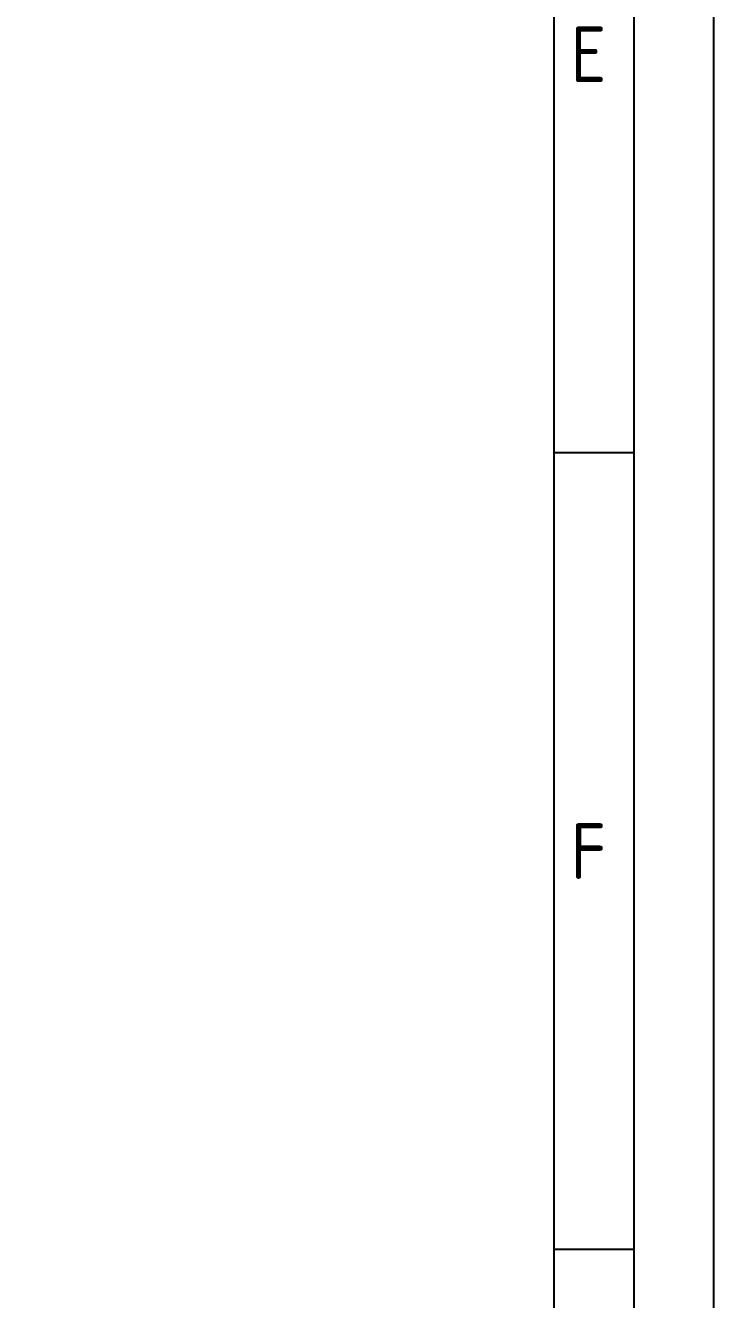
# Model space of a CAD drawing. Header units: millimetres. Extents: x 0 to 594, y 0 to 420.
# Drawn here: x 550.8 to 594, y 106.8 to 186.8 of the extents above; entities that cross this region are included whole.
import ezdxf

# ---------------------------------------------------------------- set-up
doc = ezdxf.new("R2010")
doc.units = ezdxf.units.MM
doc.header["$LTSCALE"] = 8
doc.layers.add('035', color=5, linetype='Continuous')
doc.layers.add('07', color=7, linetype='Continuous')
doc.styles.add('ISO Proportional', font='isocp.shx')

# ---------------------------------------------------------------- blocks, each defined once
blk = doc.blocks.new('IEC_border_a2')
at = {"layer": '035'}
for p, q in [((584, 10), (584, 410)), ((589, 159.962), (584.017, 159.962)), ((589, 109.962), (584.017, 109.962))]:
    blk.add_line(p, q, dxfattribs=at)
blk.add_lwpolyline([(0, 420), (594, 420), (594, 0), (0, 0)], close=True, dxfattribs=at)
at = {"layer": '07'}
blk.add_lwpolyline([(5, 415), (589, 415), (589, 5), (5, 5)], close=True, dxfattribs=at)
at = {"layer": '035', "style": 'ISO Proportional'}
for s, p in [('E', (585.017, 183.216)), ('F', (585.017, 133.216))]:
    blk.add_text(s, height=3.5, dxfattribs=at).set_placement(p)

msp = doc.modelspace()

# ---------------------------------------------------------------- block references
msp.add_blockref('IEC_border_a2', (0, 0))

doc.saveas('drawing.dxf')
